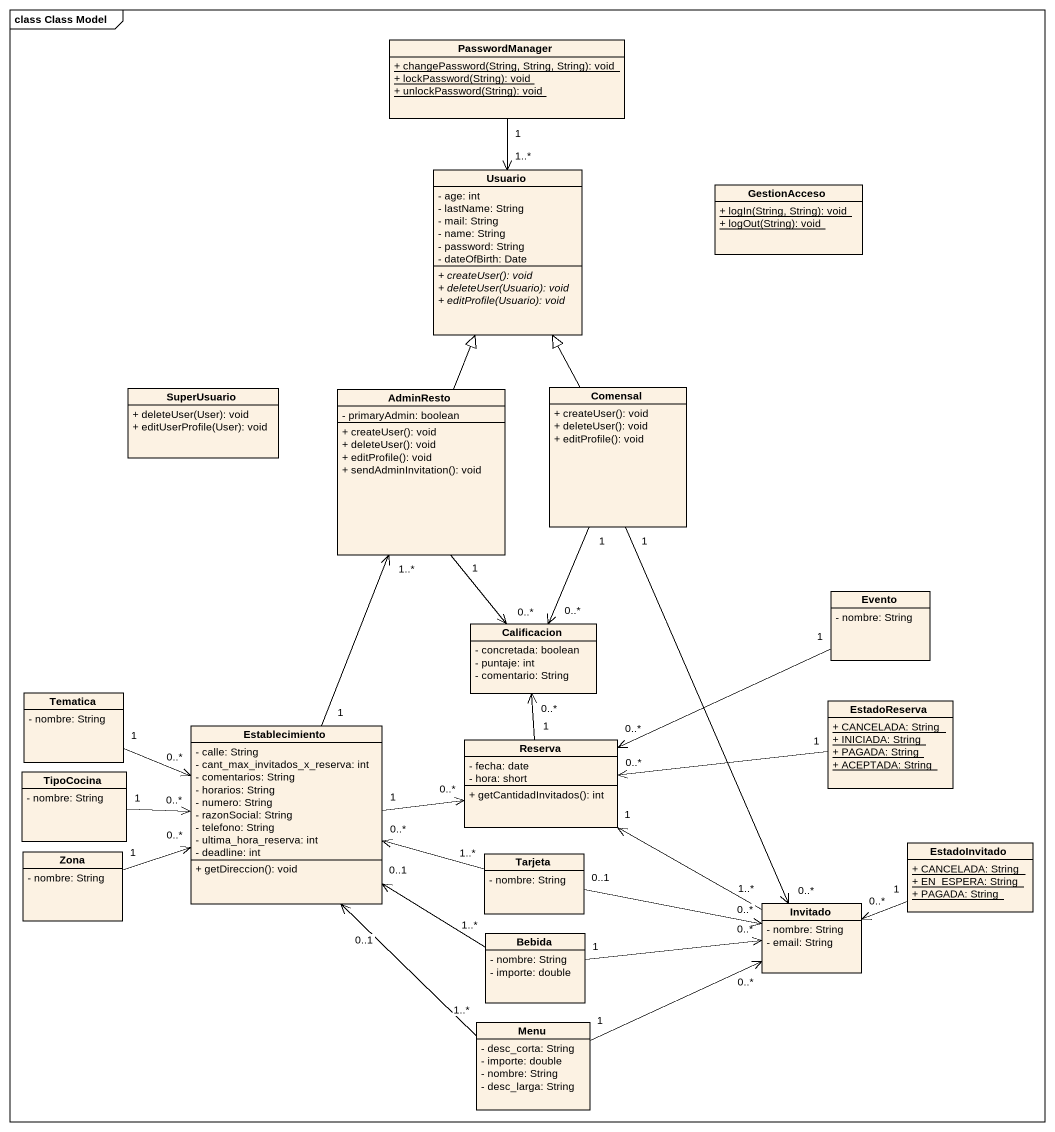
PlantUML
@startuml
mainframe class Class Model
hide circle
hide empty members
skinparam classAttributeIconSize 0
class PasswordManager {
  {static} + changePassword(String, String, String): void
  {static} + lockPassword(String): void
  {static} + unlockPassword(String): void
}
class Usuario {
  - age: int
  - lastName: String
  - mail: String
  - name: String
  - password: String
  - dateOfBirth: Date
  {abstract} + createUser(): void
  {abstract} + deleteUser(Usuario): void
  {abstract} + editProfile(Usuario): void
}
class GestionAcceso {
  {static} + logIn(String, String): void
  {static} + logOut(String): void
}
class SuperUsuario {
  + deleteUser(User): void
  + editUserProfile(User): void
}
class AdminResto {
  - primaryAdmin: boolean
  + createUser(): void
  + deleteUser(): void
  + editProfile(): void
  + sendAdminInvitation(): void
}
class Comensal {
  + createUser(): void
  + deleteUser(): void
  + editProfile(): void
}
class Evento {
  - nombre: String
}
class Calificacion {
  - concretada: boolean
  - puntaje: int
  - comentario: String
}
class Tematica {
  - nombre: String
}
class Establecimiento {
  - calle: String
  - cant_max_invitados_x_reserva: int
  - comentarios: String
  - horarios: String
  - numero: String
  - razonSocial: String
  - telefono: String
  - ultima_hora_reserva: int
  - deadline: int
  + getDireccion(): void
}
class EstadoReserva {
  {static} + CANCELADA: String
  {static} + INICIADA: String
  {static} + PAGADA: String
  {static} + ACEPTADA: String
}
class TipoCocina {
  - nombre: String
}
class Reserva {
  - fecha: date
  - hora: short
  + getCantidadInvitados(): int
}
class Zona {
  - nombre: String
}
class Tarjeta {
  - nombre: String
}
class EstadoInvitado {
  {static} + CANCELADA: String
  {static} + EN_ESPERA: String
  {static} + PAGADA: String
}
class Invitado {
  - nombre: String
  - email: String
}
class Bebida {
  - nombre: String
  - importe: double
}
class Menu {
  - desc_corta: String
  - importe: double
  - nombre: String
  - desc_larga: String
}
PasswordManager "1" --> "1..*" Usuario
AdminResto -up-|> Usuario
AdminResto "1" --> "0..*" Calificacion
Comensal -up-|> Usuario
Comensal "1" --> "0..*" Calificacion
Comensal "1" --> "0..*" Invitado
Evento "1" -left-> "0..*" Reserva
Tematica "1" -right-> "0..*" Establecimiento
Establecimiento "1" -up-> "1..*" AdminResto
Establecimiento "1" -right-> "0..*" Reserva
EstadoReserva "1" -left-> "0..*" Reserva
TipoCocina "1" -right-> "0..*" Establecimiento
Reserva "1" -up-> "0..*" Calificacion
Zona "1" -right-> "0..*" Establecimiento
Tarjeta "1..*" -left-> "0..*" Establecimiento
Tarjeta "0..1" -right-> "0..*" Invitado
EstadoInvitado "1" -left-> "0..*" Invitado
Invitado "1..*" -left-> "1" Reserva
Bebida "1..*" -up-> "0..1" Establecimiento
Bebida "1" -right-> "0..*" Invitado
Menu "1..*" -up-> "0..1" Establecimiento
Menu "1" -right-> "0..*" Invitado
@enduml
